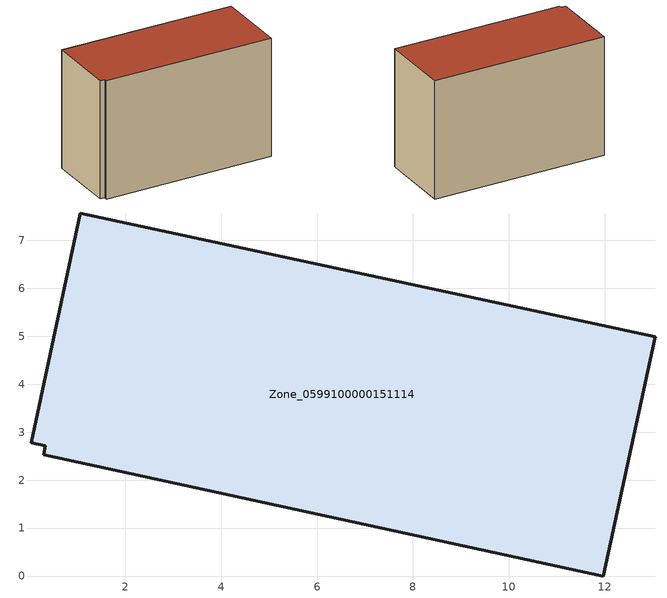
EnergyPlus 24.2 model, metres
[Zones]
Zone_0599100000151114
 floor ground (C_G): 0.04,2.78 1.06,7.57 13.05,4.99 11.97,0 0.3,2.53 0.33,2.71 z0
 wall outside (C_F): 13.05,4.99 1.06,7.57 0.04,2.78 0.33,2.71 0.3,2.53 11.97,0 13.05,4.99 z0:8.37
 roof outside (C_R): 1.06,7.57 0.04,2.78 0.33,2.71 0.3,2.53 11.97,0 13.05,4.99 z8.37
[BUILDING]
Pand.0599100000151114: North Axis=0; Terrain=City; Loads Convergence Tolerance Value=0.04; Temperature Convergence Tolerance Value=0.4; Solar Distribution=FullExterior; Maximum Number of Warmup Days=25; Minimum Number of Warmup Days=1
[Site:Location]
Rotterdam.The.Hague.AP_ZH_NLD Design_Conditions: Latitude=51.96; Longitude=4.45; Time Zone=1; Elevation=-4.5
[SITE:GROUNDTEMPERATURE:BUILDINGSURFACE]
18, 18, 18, 18, 18, 18, 18, 18, 18, 18, 18, 18
[MATERIAL] Thermal Absorptance=0.9; Solar Absorptance=0.7; Visible Absorptance=0.7
Name | Roughness | Thickness | Conductivity | Density | Specific Heat
G.TI.1975-1991 | MediumSmooth | 0.15 | 0.288461 | 540 | 1210
F.TI.1975-1991 | Rough | 0.3 | 0.230769 | 1920 | 840
R.TI.1975-1991 | MediumRough | 0.2 | 0.153846 | 1500 | 1000
[CONSTRUCTION]
C_G: G.TI.1975-1991
C_F: F.TI.1975-1991
C_R: R.TI.1975-1991
[ZONE]
Zone_0599100000151114: Type=1; Multiplier=1; Ceiling Height=Autocalculate; Volume=Autocalculate; Floor Area=autocalculate; Part of Total Floor Area=Yes
[ZONEINFILTRATION:DESIGNFLOWRATE]
Infil_Zone_0599100000151114: Zone or ZoneList or Space or SpaceList=Zone_0599100000151114; Schedule=AlwaysOn; Design Flow Rate Calculation Method=Flow/Area; Flow Rate per Floor Area=0.003; Constant Term Coefficient=1; Temperature Term Coefficient=0; Velocity Term Coefficient=0; Velocity Squared Term Coefficient=0
[HVACTEMPLATE:ZONE:IDEALLOADSAIRSYSTEM]
Zone_0599100000151114: Maximum Heating Supply Air Temperature=50; Minimum Cooling Supply Air Temperature=13; Maximum Heating Supply Air Humidity Ratio=0.0156; Minimum Cooling Supply Air Humidity Ratio=0.0077; Heating Limit=NoLimit; Cooling Limit=NoLimit; Dehumidification Control Type=ConstantSensibleHeatRatio; Cooling Sensible Heat Ratio=0.7; Dehumidification Setpoint=60; Humidification Control Type=None; Humidification Setpoint=30; Outdoor Air Method=None; Outdoor Air Flow Rate per Person=0.00944; Outdoor Air Flow Rate per Zone Floor Area=0; Outdoor Air Flow Rate per Zone=0; Demand Controlled Ventilation Type=None; Outdoor Air Economizer Type=NoEconomizer; Heat Recovery Type=None; Sensible Heat Recovery Effectiveness=0.7; Latent Heat Recovery Effectiveness=0.65
[ZONECONTROL:THERMOSTAT]
ThermostatControl_Zone_0599100000151114: Zone or ZoneList=Zone_0599100000151114; Control Type Schedule=DualSetpointControlType; Control 1=Thermostat_Zone_0599100000151114; Temperature Difference Between Cutout And Setpoint=0
[THERMOSTATSETPOINT:DUALSETPOINT]
Thermostat_Zone_0599100000151114: Heating Setpoint Temperature Schedule=HeatingSetpoint_Zone_0599100000151114; Cooling Setpoint Temperature Schedule=CoolingSetpoint_Zone_0599100000151114
[SCHEDULE:COMPACT]
HeatingSetpoint_Zone_0599100000151114: Through: 12/31, For: AllDays, Until: 24:00, 21
CoolingSetpoint_Zone_0599100000151114: Through: 12/31, For: AllDays, Until: 24:00, 24
DualSetpointControlType: Through: 12/31, For: AllDays, Until: 24:00, 4
AlwaysOn: Through: 12/31, For: AllDays, Until: 24:00, 1
